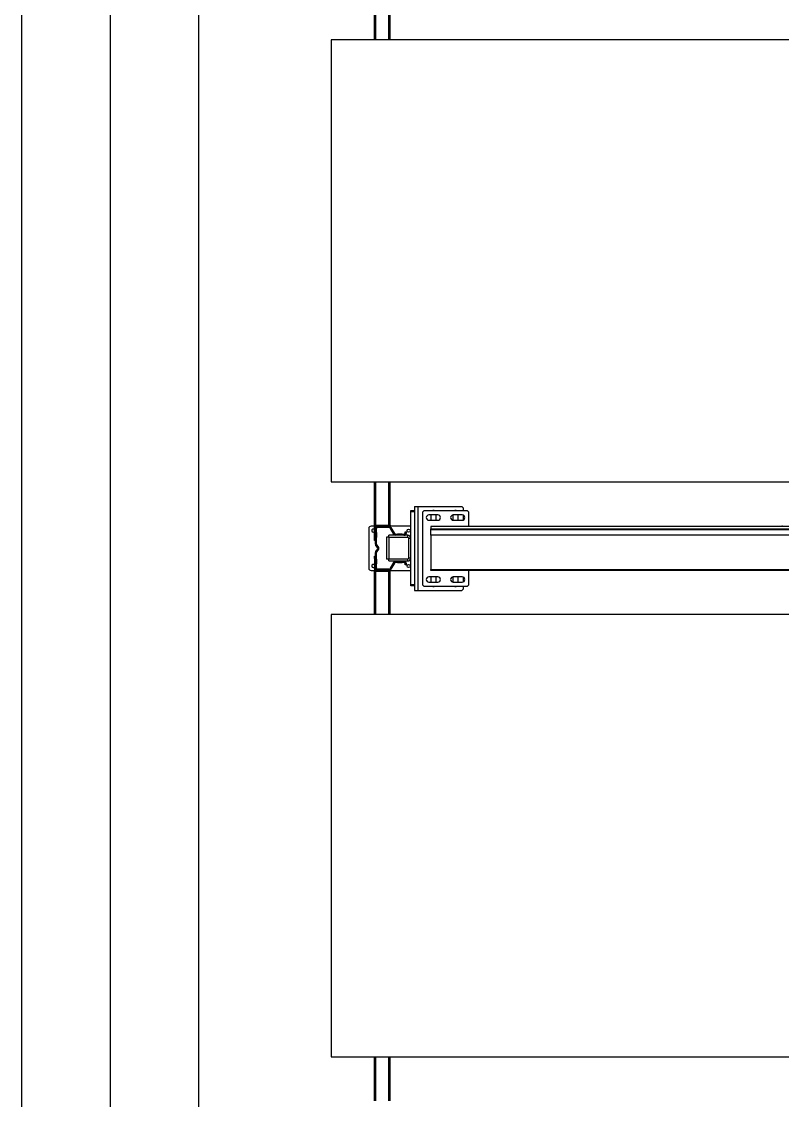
# Model space of a CAD drawing. Header units: millimetres. Extents: x 6622 to 532820, y 3370 to 359312.
# Drawn here: x 456750 to 458470, y 283241 to 285681 of the extents above; entities that cross this region are included whole.
import ezdxf

# ---------------------------------------------------------------- set-up
doc = ezdxf.new("R2010")
doc.units = ezdxf.units.MM

# ---------------------------------------------------------------- blocks, each defined once
blk = doc.blocks.new('A$C6F3A12F4')
at = {"color": 2, "linetype": 'Continuous', "lineweight": 25}
for p, q in [((30085.7, 3475), (30085.7, 225)), ((30091.1, 225), (30091.1, 3475)), ((30093.7, 3475), (30093.7, 225)), ((30105.7, 3475), (30105.7, 225)), ((30183.1, 225), (30183.1, 3475)), ((30185.7, 3475), (30185.7, 225)), ((29985.2, 0), (29985.2, 1077.9)), ((30285.2, 1077.9), (30285.2, 0)), ((28985.2, 1041), (28985.2, 0)), ((31285.2, 0), (31285.2, 1041)), ((30043.7, 298.1), (30040.7, 295.1)), ((30040.7, 196.1), (30040.7, 295.1)), ((30043.7, 298.1), (30050.7, 298.1)), ((30053.7, 311), (30050.7, 308)), ((30050.7, 308), (30050.7, 209)), ((30085.7, 311), (30053.7, 311)), ((30059.7, 296), (30059.7, 276)), ((30060.1, 298.1), (30071.3, 298.1)), ((30071.7, 276), (30071.7, 296)), ((30217.7, 311), (30185.7, 311)), ((30199.7, 296), (30199.7, 276)), ((30200.1, 298.1), (30211.3, 298.1)), ((30211.7, 276), (30211.7, 296)), ((30220.7, 308), (30217.7, 311)), ((30220.7, 209), (30220.7, 308)), ((30220.7, 298.1), (30227.7, 298.1)), ((30230.7, 295.1), (30227.7, 298.1)), ((30230.7, 196.1), (30230.7, 295.1)), ((30071.7, 287.1), (30059.7, 287.1)), ((30059.8, 275.1), (30071.6, 275.1)), ((30211.7, 287.1), (30199.7, 287.1)), ((30199.8, 275.1), (30211.6, 275.1)), ((30059.7, 241), (30059.7, 221)), ((30071.7, 237.1), (30059.7, 237.1)), ((30059.7, 225.1), (30071.7, 225.1)), ((30071.7, 221), (30071.7, 241)), ((30085.7, 225), (30091.1, 225)), ((30093.7, 225), (30091.1, 225)), ((30105.7, 225), (30093.7, 225)), ((30105.7, 225), (30183.1, 225)), ((30185.7, 225), (30183.1, 225)), ((30199.7, 241), (30199.7, 221)), ((30211.7, 237.1), (30199.7, 237.1)), ((30199.7, 225.1), (30211.7, 225.1)), ((30211.7, 221), (30211.7, 241)), ((30040.7, 196.1), (30230.7, 196.1)), ((30040.7, 188.1), (30040.7, 196.1)), ((30050.7, 209), (30053.7, 206)), ((30053.7, 206), (30217.7, 206)), ((30217.7, 206), (30220.7, 209)), ((30230.7, 188.1), (30230.7, 196.1)), ((30040.7, 188.1), (30230.7, 188.1)), ((30049.7, 180.1), (30049.7, 188.1)), ((30052.7, 180.1), (30049.7, 180.1)), ((30052.7, 188.1), (30052.7, 180.1)), ((30216.7, 180.1), (30052.7, 180.1)), ((30085.2, 180), (30085.2, 133)), ((30110.7, 173.1), (30105.7, 173.1)), ((30105.7, 173.1), (30105.7, 130.1)), ((30110.7, 173.1), (30110.7, 130.1)), ((30112.7, 180.1), (30112.7, 175.1)), ((30156.7, 175.1), (30112.7, 175.1)), ((30156.7, 175.1), (30156.7, 180.1)), ((30163.7, 173.1), (30158.7, 173.1)), ((30158.7, 130.1), (30158.7, 173.1)), ((30163.7, 130.1), (30163.7, 173.1)), ((30185.2, 133), (30185.2, 180)), ((30216.7, 180.1), (30216.7, 188.1)), ((30219.7, 180.1), (30216.7, 180.1)), ((30219.7, 188.1), (30219.7, 180.1)), ((30098.2, 167.5), (30098.2, 170)), ((30100.2, 170), (30098.2, 170)), ((30100.2, 167.5), (30098.2, 167.5)), ((30100.2, 167.5), (30100.2, 170)), ((30105.7, 164.5), (30103.2, 164.5)), ((30103.2, 160.5), (30103.2, 164.5)), ((30105.7, 160.5), (30103.2, 160.5)), ((30103.2, 160.5), (30103.2, 149.7)), ((30103.2, 149.7), (30105.7, 149.7)), ((30103.2, 145.7), (30103.2, 149.7)), ((30167.2, 164.5), (30164.7, 164.5)), ((30164.7, 164.5), (30164.7, 160.5)), ((30167.2, 160.5), (30164.7, 160.5)), ((30164.7, 149.7), (30164.7, 160.5)), ((30164.7, 149.7), (30167.2, 149.7)), ((30164.7, 149.7), (30164.7, 145.7)), ((30167.2, 164.5), (30167.2, 160.5)), ((30167.2, 149.7), (30167.2, 160.5)), ((30167.2, 149.7), (30167.2, 145.7)), ((30170.2, 170), (30170.2, 167.5)), ((30172.2, 170), (30170.2, 170)), ((30172.2, 167.5), (30170.2, 167.5)), ((30172.2, 170), (30172.2, 167.5)), ((28985.2, 133), (28885.2, 133)), ((28985.2, 130.5), (28885.2, 130.5)), ((30083.2, 133), (29985.2, 133)), ((30083.2, 130.5), (29985.2, 130.5)), ((30083.2, 133), (30085.2, 133)), ((30083.2, 128), (30083.2, 133)), ((30085.2, 128), (30083.2, 128)), ((30083.2, 101), (30083.2, 128)), ((30085.2, 133), (30085.2, 129.9)), ((30087.7, 129.9), (30085.2, 129.9)), ((30085.2, 105.5), (30085.2, 129.9)), ((30087.7, 105.5), (30087.7, 129.9)), ((30087.8, 134.6), (30101.8, 143.1)), ((30087.8, 134.6), (30089.1, 132.5)), ((30089.1, 132.5), (30103.1, 141)), ((30103.1, 141), (30101.8, 143.1)), ((30103.2, 145.7), (30105.7, 145.7)), ((30110.7, 130.1), (30105.7, 130.1)), ((30109.7, 130.1), (30109.7, 125.1)), ((30109.7, 130.1), (30159.7, 130.1)), ((30109.7, 125.1), (30159.7, 125.1)), ((30163.7, 130.1), (30158.7, 130.1)), ((30159.7, 130.1), (30159.7, 125.1)), ((30164.7, 145.7), (30167.2, 145.7)), ((30168.6, 143.1), (30167.3, 141)), ((30167.3, 141), (30181.3, 132.5)), ((30168.6, 143.1), (30182.6, 134.6)), ((30181.3, 132.5), (30182.6, 134.6)), ((30185.2, 129.9), (30182.7, 129.9)), ((30182.7, 129.9), (30182.7, 105.5)), ((30185.2, 129.9), (30185.2, 133)), ((30185.2, 133), (30187.2, 133)), ((30185.2, 129.9), (30185.2, 105.5)), ((30187.2, 128), (30185.2, 128)), ((30187.2, 133), (30187.2, 128)), ((30285.2, 133), (30187.2, 133)), ((30285.2, 130.5), (30187.2, 130.5)), ((30187.2, 101), (30187.2, 128)), ((31385.2, 133), (31285.2, 133)), ((31385.2, 130.5), (31285.2, 130.5)), ((28985.2, 100.5), (28885.2, 100.5)), ((28985.2, 98), (28885.2, 98)), ((30083.2, 100.5), (29985.2, 100.5)), ((30083.2, 98), (29985.2, 98)), ((30083.2, 101), (30085.2, 101)), ((30083.2, 101), (30083.2, 100.5)), ((30083.2, 100.5), (30083.2, 98)), ((30085.2, 101), (30085.2, 105.5)), ((30085.2, 105.5), (30087.7, 105.5)), ((30085.2, 98.2), (30085.2, 90)), ((30086.2, 100), (30086.2, 98)), ((30090.7, 100), (30086.2, 100)), ((30112.2, 98), (30086.2, 98)), ((30090.7, 102.5), (30090.7, 100)), ((30099.8, 102.5), (30090.7, 102.5)), ((30099.8, 100), (30090.7, 100)), ((30099.8, 102.5), (30099.8, 100)), ((30099.8, 102.5), (30110.6, 102.5)), ((30099.8, 100), (30110.6, 100)), ((30125.8, 102.5), (30110.6, 102.5)), ((30110.6, 100), (30110.6, 102.5)), ((30125.8, 100), (30110.6, 100)), ((30112.2, 98), (30112.2, 100)), ((30117.2, 98), (30112.2, 98)), ((30117.2, 100), (30117.2, 98)), ((30125.8, 100), (30125.8, 102.5)), ((30131.8, 106.5), (30127.6, 103.2)), ((30127.6, 103.2), (30129.2, 101.2)), ((30133.3, 104.5), (30129.2, 101.2)), ((30133.3, 104.5), (30131.8, 106.5)), ((30138.6, 106.5), (30137.1, 104.5)), ((30141.2, 101.2), (30137.1, 104.5)), ((30142.8, 103.2), (30138.6, 106.5)), ((30141.2, 101.2), (30142.8, 103.2)), ((30144.6, 102.5), (30144.6, 100)), ((30159.8, 102.5), (30144.6, 102.5)), ((30159.8, 100), (30144.6, 100)), ((30153.2, 98), (30153.2, 100)), ((30158.2, 98), (30153.2, 98)), ((30158.2, 100), (30158.2, 98)), ((30158.2, 98), (30184.2, 98)), ((30159.8, 102.5), (30159.8, 100)), ((30159.8, 102.5), (30170.6, 102.5)), ((30159.8, 100), (30170.6, 100)), ((30170.6, 100), (30170.6, 102.5)), ((30179.7, 102.5), (30170.6, 102.5)), ((30179.7, 100), (30170.6, 100)), ((30179.7, 100), (30179.7, 102.5)), ((30179.7, 100), (30184.2, 100)), ((30182.7, 105.5), (30185.2, 105.5)), ((30184.2, 98), (30184.2, 100)), ((30185.2, 101), (30185.2, 105.5)), ((30185.2, 101), (30187.2, 101)), ((30185.2, 90), (30185.2, 98.2)), ((30187.2, 101), (30187.2, 100.5)), ((30187.2, 100.5), (30187.2, 98)), ((30285.2, 100.5), (30187.2, 100.5)), ((30285.2, 98), (30187.2, 98)), ((31385.2, 100.5), (31285.2, 100.5)), ((31385.2, 98), (31285.2, 98)), ((30090.2, 85), (30180.2, 85)), ((28985.2, 0), (29985.2, 0)), ((30285.2, 0), (31285.2, 0))]:
    blk.add_line(p, q, dxfattribs=at)
for centre in [(30095.2, 175), (30175.2, 175)]:
    blk.add_circle(centre, 3.5, dxfattribs=at)
for centre, radius, start, end in [((30090.2, 1020), 5, 180, 205.8419), ((30065.7, 296), 6, 0, 180), ((30205.7, 296), 6, 0, 180), ((30055.7, 281.1), 6, 146.4427, 213.5573), ((30065.7, 276), 6, 180, 0), ((30205.7, 276), 6, 180, 0), ((30215.7, 281.1), 6, 326.4427, 33.5573), ((30065.7, 241), 6, 0, 180), ((30205.7, 241), 6, 0, 180), ((30055.7, 231.1), 6, 146.4427, 213.5573), ((30065.7, 221), 6, 180, 0), ((30205.7, 221), 6, 180, 0), ((30215.7, 231.1), 6, 326.4427, 33.5573), ((30112.7, 173.1), 7, 90, 180), ((30112.7, 173.1), 2, 90, 180), ((30156.7, 173.1), 7, 0, 90), ((30156.7, 173.1), 2, 0, 90), ((30100.2, 164.5), 5.5, 0, 90), ((30100.2, 164.5), 3, 0, 90), ((30170.2, 164.5), 5.5, 90, 180), ((30170.2, 164.5), 3, 90, 180), ((30090.7, 129.9), 5.5, 121.4296, 180), ((30090.7, 129.9), 3, 121.4296, 180), ((30100.2, 145.7), 3, 301.4296, 0), ((30100.2, 145.7), 5.5, 301.4296, 0), ((30170.2, 145.7), 5.5, 180, 238.5704), ((30170.2, 145.7), 3, 180, 238.5704), ((30179.7, 129.9), 3, 0, 58.5704), ((30179.7, 129.9), 5.5, 0, 58.5704), ((30086.2, 101), 3, 180, 270), ((30090.7, 105.5), 5.5, 180, 270), ((30086.2, 101), 1, 180, 270), ((30090.7, 105.5), 3, 180, 270), ((30095.2, 95), 3.5, 121.0027, 0), ((30095.2, 95), 3.5, 0, 58.9973), ((30125.8, 105.5), 3, 270, 308.6598), ((30125.8, 105.5), 5.5, 270, 308.6598), ((30135.2, 102.2), 5.5, 51.3402, 128.6598), ((30135.2, 102.2), 3, 51.3402, 128.6598), ((30144.6, 105.5), 5.5, 231.3402, 270), ((30144.6, 105.5), 3, 231.3402, 270), ((30175.2, 95), 3.5, 121.0027, 0), ((30175.2, 95), 3.5, 0, 58.9973), ((30179.7, 105.5), 3, 270, 0), ((30179.7, 105.5), 5.5, 270, 0), ((30184.2, 101), 1, 270, 0), ((30184.2, 101), 3, 270, 0), ((30090.2, 90), 5, 180, 270), ((30180.2, 90), 5, 270, 0)]:
    blk.add_arc(centre, radius, start, end, dxfattribs=at)

msp = doc.modelspace()

# ---------------------------------------------------------------- linework, layer by layer
at = {"color": 4}
for p, q in [((456750, 329040), (456750, 259040)), ((456950, 329040), (456950, 259040)), ((457150, 329040), (457150, 259040))]:
    msp.add_line(p, q, dxfattribs=at)

# ---------------------------------------------------------------- block references
at = {"color": 0, "rotation": 270}
msp.add_blockref('A$C6F3A12F4', (457450, 314625.198), dxfattribs=at)

doc.saveas('drawing.dxf')
